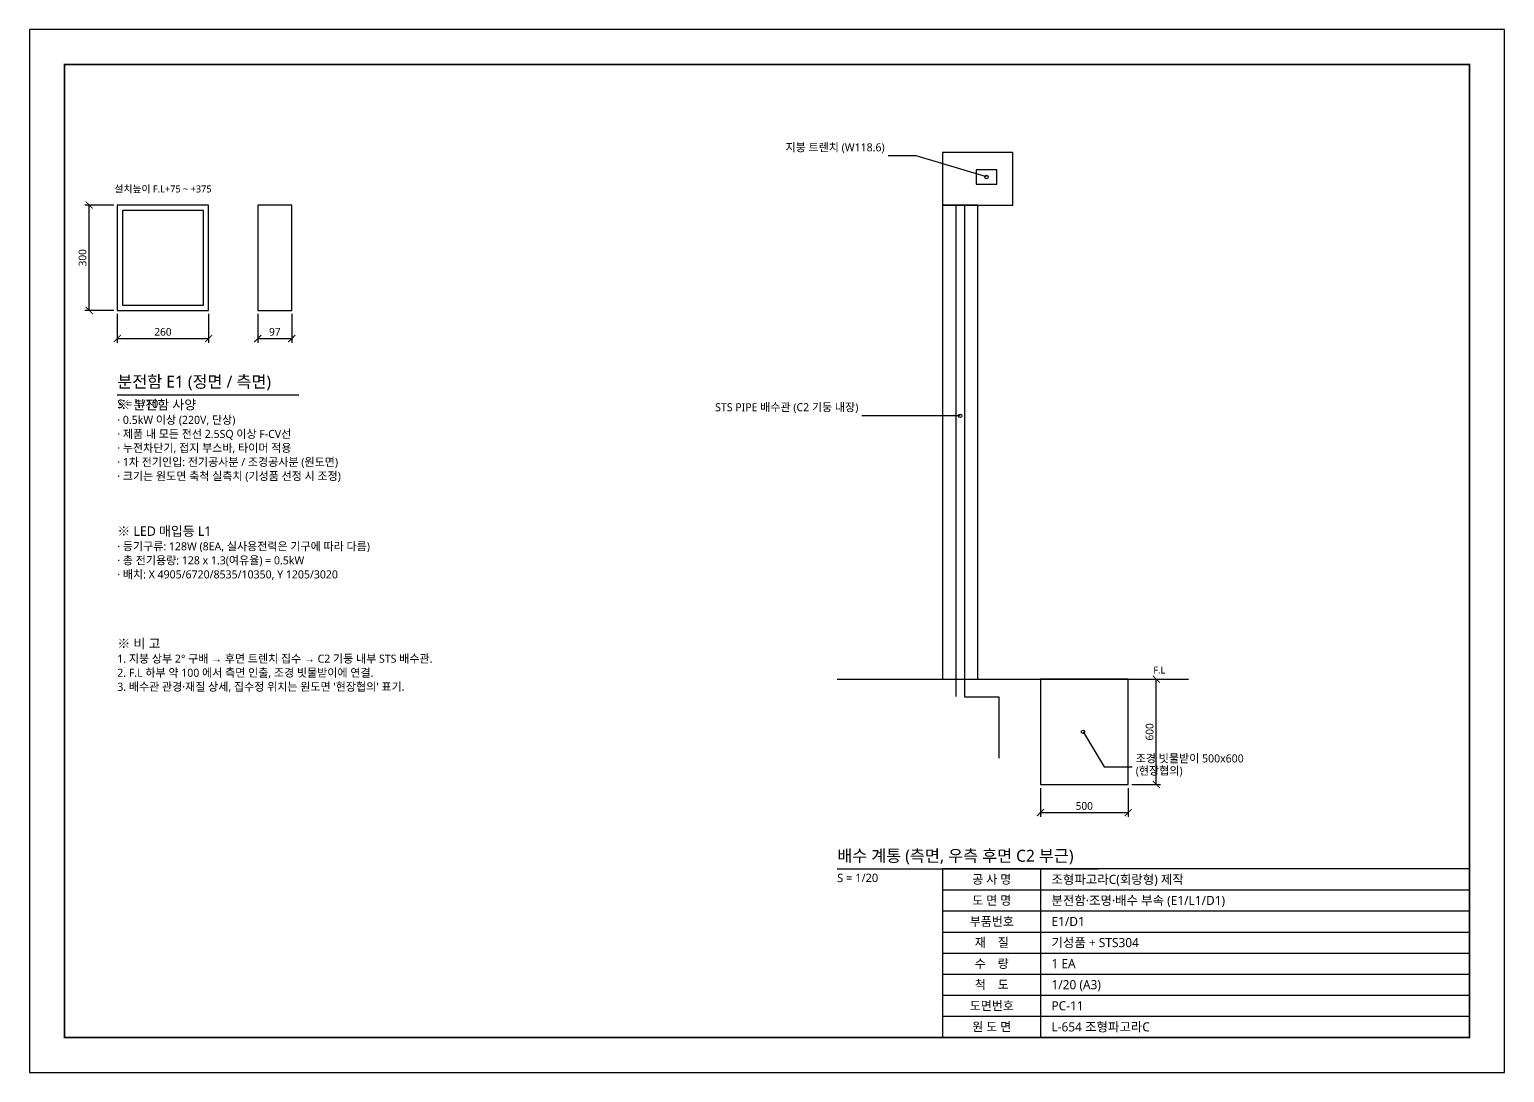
# Model space of a CAD drawing. Header units: millimetres. Extents: x 0 to 600420, y 0 to 14850.
# Drawn here: x 550000 to 558400, y 0 to 5940 of the extents above; entities that cross this region are included whole.
import ezdxf
from ezdxf.enums import TextEntityAlignment as Align

# ---------------------------------------------------------------- set-up
doc = ezdxf.new("R2010")
doc.units = ezdxf.units.MM
doc.linetypes.add('DASHED', pattern=[1.524, 1.27, -0.254])
for name, color, linetype in [('DIM', 3, 'Continuous'), ('FRAME', 7, 'Continuous'), ('HIDDEN', 8, 'DASHED'), ('NOTE', 1, 'Continuous'), ('OUTLINE', 7, 'Continuous'), ('TEXT', 7, 'Continuous'), ('THIN', 8, 'Continuous')]:
    doc.layers.add(name, color=color, linetype=linetype)
doc.styles.add('KOR', font='NanumGothic.ttf')
doc.dimstyles.new('PART', dxfattribs={"dimtxt": 2.2, "dimasz": 2, "dimexe": 1.2, "dimexo": 1, "dimgap": 0.8, "dimtad": 1, "dimdec": 1, "dimlfac": 100, "dimdsep": 46, "dimtxsty": 'KOR', "dimblk": 'ARCHTICK', "dimcen": 2.5, "dimclrd": 3, "dimclre": 3, "dimclrt": 3, "dimazin": 3, "dimtfac": 0.5, "dimtmove": 2, "dimatfit": 3})

# ---------------------------------------------------------------- blocks, each defined once
blk = doc.blocks.new('_ARCHTICK')
at = {"color": 0, "linetype": 'BYBLOCK', "const_width": 0.15}
blk.add_lwpolyline([(-0.5, -0.5), (0.5, 0.5)], dxfattribs=at)

msp = doc.modelspace()

# ---------------------------------------------------------------- linework, layer by layer
at = {"layer": 'DIM'}
for points in [[(555450, 5100), (555050, 5220), (554890, 5220)], [(555300, 3740), (554900, 3740), (554740, 3740)], [(556000, 1940), (556120, 1740), (556280, 1740)]]:
    msp.add_lwpolyline(points, dxfattribs=at)
for centre in [(555450, 5100), (555300, 3740), (556000, 1940)]:
    msp.add_circle(centre, 10, dxfattribs=at)
at = {"layer": 'FRAME'}
for points in [[(550000, 0), (558400, 0), (558400, 5940), (550000, 5940)], [(555200, 200), (558200, 200), (558200, 1160), (555200, 1160)]]:
    msp.add_lwpolyline(points, close=True, dxfattribs=at)
at = {"layer": 'FRAME', "const_width": 10}
msp.add_lwpolyline([(550200, 200), (558200, 200), (558200, 5740), (550200, 5740)], close=True, dxfattribs=at)
at = {"layer": 'HIDDEN'}
for p, q in [((555275, 4940), (555275, 2140)), ((555325, 4940), (555325, 2140))]:
    msp.add_line(p, q, dxfattribs=at)
at = {"layer": 'NOTE'}
msp.add_line((554600, 2240), (556600, 2240), dxfattribs=at)
at = {"layer": 'OUTLINE'}
for points in [[(555390.7, 5060), (555509.3, 5060), (555509.3, 5140), (555390.7, 5140)], [(550500, 4340), (551020, 4340), (551020, 4940), (550500, 4940)], [(551300, 4340), (551494, 4340), (551494, 4940), (551300, 4940)], [(555757, 1640), (556257, 1640), (556257, 2240), (555757, 2240)]]:
    msp.add_lwpolyline(points, close=True, dxfattribs=at)
msp.add_lwpolyline([(555325, 2140), (555520, 2140), (555520, 1790)], dxfattribs=at)
at = {"layer": 'TEXT'}
for points in [[(550500, 3860), (551533.6, 3860)], [(554600, 1160), (556085.8, 1160)]]:
    msp.add_lwpolyline(points, dxfattribs=at)
at = {"layer": 'THIN'}
for points in [[(555200, 4940), (555600, 4940), (555600, 5240), (555200, 5240)], [(550530, 4370), (550990, 4370), (550990, 4910), (550530, 4910)], [(555200, 2240), (555400, 2240), (555400, 4940), (555200, 4940)]]:
    msp.add_lwpolyline(points, close=True, dxfattribs=at)
for points in [[(555760, 200), (555760, 1160)], [(555200, 1040), (558200, 1040)], [(555200, 920), (558200, 920)], [(555200, 800), (558200, 800)], [(555200, 680), (558200, 680)], [(555200, 560), (558200, 560)], [(555200, 440), (558200, 440)], [(555200, 320), (558200, 320)]]:
    msp.add_lwpolyline(points, dxfattribs=at)

# ---------------------------------------------------------------- texts
at = {"layer": 'TEXT', "style": 'KOR'}
for s, p in [('지붕 트렌치 (W118.6)', (554870, 5232)), ('STS PIPE 배수관 (C2 기둥 내장)', (554720, 3752))]:
    msp.add_text(s, height=46, dxfattribs=at).set_placement(p, align=Align.BOTTOM_RIGHT)
msp.add_text('설치높이 F.L+75 ~ +375', height=40, dxfattribs=at).set_placement((550760, 5000), align=Align.BOTTOM_CENTER)
for s, height, p in [('분전함 E1 (정면 / 측면)', 68, (550500, 3880)), ('S = 1/10', 48, (550500, 3770)), ('※ 분전함 사양', 54, (550500, 3760)), ('· 0.5kW 이상 (220V, 단상)', 46, (550500, 3680)), ('· 제품 내 모든 전선 2.5SQ 이상 F-CV선', 46, (550500, 3600)), ('· 누전차단기, 접지 부스바, 타이머 적용', 46, (550500, 3520)), ('· 1차 전기인입: 전기공사분 / 조경공사분 (원도면)', 46, (550500, 3440)), ('· 크기는 원도면 축척 실측치 (기성품 선정 시 조정)', 46, (550500, 3360)), ('※ LED 매입등 L1', 54, (550500, 3040)), ('· 등기구류: 128W (8EA, 실사용전력은 기구에 따라 다름)', 46, (550500, 2960)), ('· 총 전기용량: 128 x 1.3(여유율) = 0.5kW', 46, (550500, 2880)), ('· 배치: X 4905/6720/8535/10350, Y 1205/3020', 46, (550500, 2800)), ('※ 비 고', 54, (550500, 2400)), ('1. 지붕 상부 2° 구배 → 후면 트렌치 집수 → C2 기둥 내부 STS 배수관.', 46, (550500, 2320)), ('2. F.L 하부 약 100 에서 측면 인출, 조경 빗물받이에 연결.', 46, (550500, 2240)), ('F.L', 40, (556400, 2260)), ("3. 배수관 관경·재질 상세, 집수정 위치는 원도면 '현장협의' 표기.", 46, (550500, 2160)), ('조경 빗물받이 500x600', 46, (556300, 1752)), ('(현장협의)', 46, (556300, 1682)), ('배수 계통 (측면, 우측 후면 C2 부근)', 68, (554600, 1180)), ('S = 1/20', 48, (554600, 1070))]:
    msp.add_text(s, height=height, dxfattribs=at).set_placement(p, align=Align.BOTTOM_LEFT)
for s, p in [('공 사 명', (555480, 1100)), ('도 면 명', (555480, 980)), ('부품번호', (555480, 860)), ('재    질', (555480, 740)), ('수    량', (555480, 620)), ('척    도', (555480, 500)), ('도면번호', (555480, 380)), ('원 도 면', (555480, 260))]:
    msp.add_text(s, height=50, dxfattribs=at).set_placement(p, align=Align.MIDDLE_CENTER)
for s, p in [('조형파고라C(회랑형) 제작', (555820, 1100)), ('분전함·조명·배수 부속 (E1/L1/D1)', (555820, 980)), ('E1/D1', (555820, 860)), ('기성품 + STS304', (555820, 740)), ('1 EA', (555820, 620)), ('1/20 (A3)', (555820, 500)), ('PC-11', (555820, 380)), ('L-654 조형파고라C', (555820, 260))]:
    msp.add_text(s, height=52, dxfattribs=at).set_placement(p, align=Align.MIDDLE_LEFT)

# ---------------------------------------------------------------- dimensions: what is measured, and where the dimension line sits
at = {"layer": 'DIM'}
for base, p1, p2, override in [((550340, 4340), (550500, 4340), (550500, 4940), {"dimscale": 20, "dimlfac": 0.5}), ((556417, 1640), (556257, 1640), (556257, 2240), {"dimscale": 20, "dimlfac": 1})]:
    msp.add_linear_dim(base=base, p1=p1, p2=p2, angle=90, dimstyle='PART', override=override, dxfattribs=at).render()
for base, p1, p2, override in [((550500, 4180), (550500, 4340), (551020, 4340), {"dimscale": 20, "dimlfac": 0.5}), ((551300, 4180), (551300, 4340), (551494, 4340), {"dimscale": 20, "dimlfac": 0.5}), ((555757, 1480), (555757, 1640), (556257, 1640), {"dimscale": 20, "dimlfac": 1})]:
    msp.add_linear_dim(base=base, p1=p1, p2=p2, dimstyle='PART', override=override, dxfattribs=at).render()

doc.saveas('drawing.dxf')
